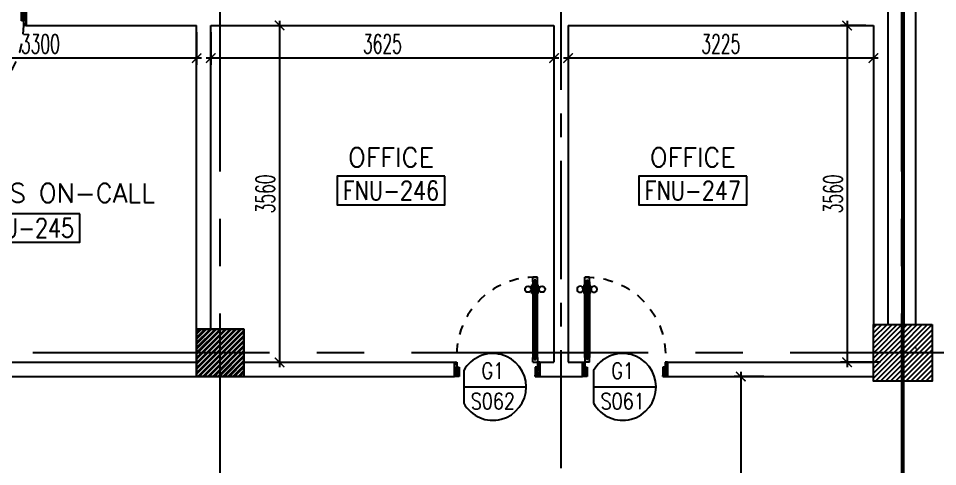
# Model space of a CAD drawing. Extents: x 88808.2 to 88899.2, y 39921.6 to 40001.1.
# Drawn here: x 88883.84 to 88893.55, y 39958.5 to 39963.23 of the extents above; entities that cross this region are included whole.
import ezdxf
from ezdxf.enums import TextEntityAlignment as Align

# ---------------------------------------------------------------- set-up
doc = ezdxf.new("R2010")
doc.units = 0
doc.header["$MEASUREMENT"] = 0
doc.header["$PDMODE"] = 34
for name, pattern in [('CENTER', [2, 1.25, -0.25, 0.25, -0.25]), ('CENTERX2', [4, 2.5, -0.5, 0.5, -0.5]), ('HIDDEN', [0.375, 0.25, -0.125])]:
    doc.linetypes.add(name, pattern=pattern)
doc.layers.get('0').update_dxf_attribs({"linetype": 'CONTINUOUS'})
doc.layers.get('DEFPOINTS').update_dxf_attribs({"linetype": 'CONTINUOUS'})
for name, color, linetype in [('AXES', 11, 'CENTERX2'), ('AXES1', 11, 'CENTER'), ('COL', 2, 'CONTINUOUS'), ('DIM', 4, 'CONTINUOUS'), ('DOOR', 7, 'CONTINUOUS'), ('DOOR-CR', 4, 'CONTINUOUS'), ('DOOR-NO', 3, 'CONTINUOUS'), ('EJ', 9, 'CONTINUOUS'), ('ele', 7, 'CONTINUOUS'), ('HAT', 8, 'CONTINUOUS'), ('RM-BOX', 4, 'CONTINUOUS'), ('RM-NAME', 2, 'CONTINUOUS'), ('RM-NO', 2, 'CONTINUOUS'), ('WALL', 2, 'CONTINUOUS')]:
    doc.layers.add(name, color=color, linetype=linetype)
doc.styles.add('ROMANS', font='ROMANS.shx', dxfattribs={"width": 0.6})
doc.dimstyles.new('STANDARD in', dxfattribs={"dimtxt": 0.2, "dimasz": 0.1, "dimexe": 0.07, "dimexo": 0.07, "dimgap": 0.05, "dimtad": 1, "dimdec": 0, "dimlfac": 1000, "dimzin": 0, "dimdsep": 46, "dimtxsty": 'ROMANS', "dimblk": 'ARCHTICK', "dimcen": 0.05, "dimdle": 0.05, "dimclrd": 4, "dimclre": 4, "dimclrt": 2, "dimadec": 0, "dimazin": 0, "dimtfac": 1, "dimtdec": 0, "dimtmove": 2, "dimatfit": 3, "dimfxl": 0, "dimtolj": 1, "dimtzin": 0, "dimarcsym": 0})

# ---------------------------------------------------------------- blocks, each defined once
blk = doc.blocks.new('RM1')
at = {"layer": 'RM-BOX'}
blk.add_lwpolyline([(569.9, -200), (-569.9, -200), (-569.9, -500), (569.9, -500)], close=True, dxfattribs=at)
at = {"layer": 'RM-NAME', "style": 'ROMANS'}
for tag, p in [('ROOMNAME1', (0, 323.8)), ('ROOMNAME2', (0, 0))]:
    blk.add_attdef(tag, text='', height=200, dxfattribs=at).set_placement(p, align=Align.MIDDLE)
at = {"layer": 'RM-NO', "style": 'ROMANS', "width": 0.8}
blk.add_attdef('ROOMNO', text='', height=200, dxfattribs=at).set_placement((0, -350), align=Align.MIDDLE)
blk = doc.blocks.new('_ARCHTICK')
at = {"color": 0, "linetype": 'ByBlock', "const_width": 0.15}
blk.add_lwpolyline([(-0.5, -0.5), (0.5, 0.5)], dxfattribs=at)
blk = doc.blocks.new('*D321')
at = {"layer": 'DEFPOINTS', "color": 0, "linetype": 'Continuous'}
for p in [(88882.4202, 39963.1596), (88885.7203, 39963.1596), (88882.4202, 39962.815)]:
    blk.add_point(p, dxfattribs=at)
at = {"layer": 'DIM', "color": 4, "linetype": 'Continuous', "lineweight": -2}
for p, q in [((88882.4202, 39963.0896), (88882.4202, 39962.745)), ((88885.7203, 39963.0896), (88885.7203, 39962.745)), ((88885.7703, 39962.815), (88882.3702, 39962.815))]:
    blk.add_line(p, q, dxfattribs=at)
at = {"layer": 'DIM', "color": 4, "linetype": 'Continuous', "lineweight": -2, "xscale": 0.1, "yscale": 0.1, "zscale": 0.1, "rotation": 180}
blk.add_blockref('_ARCHTICK', (88882.4202, 39962.815), dxfattribs=at)
at = {"layer": 'DIM', "color": 4, "linetype": 'Continuous', "lineweight": -2, "xscale": 0.1, "yscale": 0.1, "zscale": 0.1}
blk.add_blockref('_ARCHTICK', (88885.7203, 39962.815), dxfattribs=at)
at = {"layer": 'DIM', "color": 2, "linetype": 'Continuous', "insert": (88884.0702, 39962.965), "char_height": 0.2, "attachment_point": 5, "style": 'ROMANS'}
blk.add_mtext('\\A1;3300', dxfattribs=at)
blk = doc.blocks.new('*D320')
at = {"layer": 'DEFPOINTS', "color": 0, "linetype": 'Continuous'}
for p in [(88886.5141, 39963.1596), (88886.5141, 39959.5996), (88886.5965, 39959.5996)]:
    blk.add_point(p, dxfattribs=at)
at = {"layer": 'DIM', "color": 4, "linetype": 'Continuous', "lineweight": -2}
for p, q in [((88886.5841, 39963.1596), (88886.6665, 39963.1596)), ((88886.5965, 39963.2096), (88886.5965, 39959.5496)), ((88886.5841, 39959.5996), (88886.6665, 39959.5996))]:
    blk.add_line(p, q, dxfattribs=at)
at = {"layer": 'DIM', "color": 4, "linetype": 'Continuous', "lineweight": -2, "xscale": 0.1, "yscale": 0.1, "zscale": 0.1}
for p, rotation in [((88886.5965, 39963.1596), 90), ((88886.5965, 39959.5996), 270)]:
    blk.add_blockref('_ARCHTICK', p, dxfattribs=dict(at, rotation=rotation))
at = {"layer": 'DIM', "color": 2, "linetype": 'Continuous', "insert": (88886.4465, 39961.3796), "char_height": 0.2, "attachment_point": 5, "rotation": 90, "style": 'ROMANS'}
blk.add_mtext('\\A1;3560', dxfattribs=at)
blk = doc.blocks.new('*D319')
at = {"layer": 'DEFPOINTS', "color": 0, "linetype": 'Continuous'}
for p in [(88885.8703, 39963.1596), (88889.4953, 39963.1596), (88885.8703, 39962.815)]:
    blk.add_point(p, dxfattribs=at)
at = {"layer": 'DIM', "color": 4, "linetype": 'Continuous', "lineweight": -2}
for p, q in [((88885.8703, 39963.0896), (88885.8703, 39962.745)), ((88889.4953, 39963.0896), (88889.4953, 39962.745)), ((88889.5453, 39962.815), (88885.8203, 39962.815))]:
    blk.add_line(p, q, dxfattribs=at)
at = {"layer": 'DIM', "color": 4, "linetype": 'Continuous', "lineweight": -2, "xscale": 0.1, "yscale": 0.1, "zscale": 0.1, "rotation": 180}
blk.add_blockref('_ARCHTICK', (88885.8703, 39962.815), dxfattribs=at)
at = {"layer": 'DIM', "color": 4, "linetype": 'Continuous', "lineweight": -2, "xscale": 0.1, "yscale": 0.1, "zscale": 0.1}
blk.add_blockref('_ARCHTICK', (88889.4953, 39962.815), dxfattribs=at)
at = {"layer": 'DIM', "color": 2, "linetype": 'Continuous', "insert": (88887.6828, 39962.965), "char_height": 0.2, "attachment_point": 5, "style": 'ROMANS'}
blk.add_mtext('\\A1;3625', dxfattribs=at)
blk = doc.blocks.new('*D318')
at = {"layer": 'DEFPOINTS', "color": 0, "linetype": 'Continuous'}
for p in [(88889.6453, 39962.8385), (88892.8703, 39962.8385), (88889.6453, 39962.815)]:
    blk.add_point(p, dxfattribs=at)
at = {"layer": 'DIM', "color": 4, "linetype": 'Continuous', "lineweight": -2}
for p, q in [((88892.9203, 39962.815), (88889.5953, 39962.815)), ((88889.6453, 39962.7685), (88889.6453, 39962.745)), ((88892.8703, 39962.7685), (88892.8703, 39962.745))]:
    blk.add_line(p, q, dxfattribs=at)
at = {"layer": 'DIM', "color": 4, "linetype": 'Continuous', "lineweight": -2, "xscale": 0.1, "yscale": 0.1, "zscale": 0.1, "rotation": 180}
blk.add_blockref('_ARCHTICK', (88889.6453, 39962.815), dxfattribs=at)
at = {"layer": 'DIM', "color": 4, "linetype": 'Continuous', "lineweight": -2, "xscale": 0.1, "yscale": 0.1, "zscale": 0.1}
blk.add_blockref('_ARCHTICK', (88892.8703, 39962.815), dxfattribs=at)
at = {"layer": 'DIM', "color": 2, "linetype": 'Continuous', "insert": (88891.2578, 39962.965), "char_height": 0.2, "attachment_point": 5, "style": 'ROMANS'}
blk.add_mtext('\\A1;3225', dxfattribs=at)
blk = doc.blocks.new('DOOR90')
at = {"layer": 'DOOR', "linetype": 'ByBlock'}
for p, q in [((0, 0), (-150, 0)), ((-200, -25), (-1000, -25)), ((-200, -42), (-1000, -42)), ((-200, -58), (-1000, -58)), ((-1000, -75), (-200, -75))]:
    blk.add_line(p, q, dxfattribs=at)
at = {"layer": 'DOOR', "color": 0, "linetype": 'ByBlock'}
for p, q in [((-150, 0), (-150, -25)), ((-150, 0), (0, 0)), ((0, -50), (0, 0)), ((-1050, -25), (-1050, -75)), ((-1050, -75), (-1050, -25)), ((-1000, -25), (-1050, -25)), ((-1000, -75), (-1050, -75)), ((-1020, -42), (-1020, -58)), ((-1000, -42), (-1020, -42)), ((-1000, -58), (-1020, -58)), ((-1000, -25), (-1000, -42)), ((-1000, -58), (-1000, -75)), ((-967.6, -25), (-967.6, -17.8)), ((-877.6, -17.8), (-967.6, -17.8)), ((-967.6, -75), (-967.6, -82.2)), ((-877.6, -82.2), (-967.6, -82.2)), ((-955, -17.8), (-955, -8.8)), ((-955, -8.8), (-890.2, -8.8)), ((-955, -17.8), (-890.2, -17.8)), ((-955, -82.2), (-955, -91.2)), ((-955, -82.2), (-890.2, -82.2)), ((-955, -91.2), (-890.2, -91.2)), ((-890.2, -17.8), (-890.2, -8.8)), ((-890.2, -82.2), (-890.2, -91.2)), ((-877.6, -25), (-877.6, -17.8)), ((-877.6, -75), (-877.6, -82.2)), ((-200, -42), (-200, -25)), ((-200, -25), (-150, -25)), ((-180, -42), (-200, -42)), ((-200, -75), (-200, -58)), ((-200, -58), (-180, -58)), ((-150, -75), (-200, -75)), ((-180, -58), (-180, -42)), ((-150, -75), (-150, -25)), ((-150, -25), (-100, -25)), ((-100, -25), (-100, -50)), ((-100, -50), (0, -50)), ((-100, -850), (0, -850)), ((-100, -875), (-100, -850)), ((0, -850), (0, -900)), ((-150, -900), (-150, -875)), ((-150, -875), (-100, -875)), ((0, -900), (-150, -900)), ((-150, -900), (0, -900))]:
    blk.add_line(p, q, dxfattribs=at)
at = {"layer": 'DOOR', "color": 9, "linetype": 'ByBlock'}
for p, q in [((0, -50), (-113.7, 0)), ((0, -50), (-40.1, 0)), ((0, -50), (-100, -36.6)), ((0, -850), (-113.7, -900)), ((0, -850), (-100, -863.4)), ((0, -850), (-40.1, -900))]:
    blk.add_line(p, q, dxfattribs=at)
at = {"layer": 'DOOR', "color": 0, "linetype": 'ByBlock'}
for centre in [(-922.6, 23.5), (-922.6, -123.5)]:
    blk.add_circle(centre, 32.4, dxfattribs=at)
at = {"layer": 'DOOR', "color": 9, "linetype": 'ByBlock'}
for centre, radius, start, end in [((0, -50), 74.4, 137.77643, 180), ((0, -50), 54.4, 113.20738, 180), ((0, -50), 154.4, 161.10529, 166.28577), ((0, -50), 134.4, 158.15985, 169.28002), ((0, -50), 114.4, 154.08384, 167.37743), ((0, -50), 94.4, 148.01819, 180), ((0, -50), 34.4, 90, 180), ((0, -50), 14.4, 90, 180), ((0, -850), 94.4, 180, 211.98181), ((0, -850), 74.4, 180, 222.22357), ((0, -850), 54.4, 180, 246.79262), ((0, -850), 34.4, 180, 270), ((0, -850), 14.4, 180, 270), ((0, -850), 154.4, 193.71423, 198.89471), ((0, -850), 134.4, 190.71998, 201.84015)]:
    blk.add_arc(centre, radius, start, end, dxfattribs=at)
at = {"layer": 'DOOR', "linetype": 'HIDDEN', "ltscale": 0.5}
blk.add_arc((-222.2, -50), 828.2, 178.27012, 275.00304, dxfattribs=at)
blk = doc.blocks.new('D1000')
at = {"layer": 'DOOR', "color": 7, "linetype": 'ByBlock'}
for p, q in [((0, 0), (-150, 0)), ((-150, 0), (-150, -25)), ((-150, 0), (0, 0)), ((0, -50), (-113.7, 0)), ((0, -50), (-40.1, 0)), ((0, -50), (0, 0)), ((-1050, -25.2), (-1100, -25.2)), ((-1100, -75.2), (-1100, -25.2)), ((-1100, -25.2), (-1100, -75.2)), ((-1050, -75.2), (-1100, -75.2)), ((-1050, -42.2), (-1070, -42.2)), ((-1070, -42.2), (-1070, -58.2)), ((-1050, -58.2), (-1070, -58.2)), ((-1050, -25.2), (-1050, -42.2)), ((-1050, -58.2), (-1050, -75.2)), ((-927.6, -18), (-1017.6, -18)), ((-1017.6, -25.2), (-1017.6, -18)), ((-1017.6, -75.2), (-1017.6, -82.4)), ((-927.6, -82.4), (-1017.6, -82.4)), ((-1005, -9), (-940.2, -9)), ((-1005, -18), (-1005, -9)), ((-1005, -18), (-940.2, -18)), ((-1005, -82.4), (-940.2, -82.4)), ((-1005, -82.4), (-1005, -91.4)), ((-1005, -91.4), (-940.2, -91.4)), ((-940.2, -18), (-940.2, -9)), ((-940.2, -82.4), (-940.2, -91.4)), ((-927.6, -25.2), (-927.6, -18)), ((-927.6, -75.2), (-927.6, -82.4)), ((-200, -42), (-200, -25)), ((-200, -25), (-150, -25)), ((-180, -42), (-200, -42)), ((-200, -75), (-200, -58)), ((-200, -58), (-180, -58)), ((-150, -75), (-200, -75)), ((-180, -58), (-180, -42)), ((-150, -75), (-150, -25)), ((-150, -25), (-100, -25)), ((-100, -25), (-100, -50)), ((0, -50), (-100, -36.6)), ((-100, -50), (0, -50)), ((0, -950), (-113.7, -1000)), ((-100, -975), (-100, -950)), ((0, -950), (-100, -963.4)), ((-100, -950), (0, -950)), ((0, -950), (-40.1, -1000)), ((0, -950), (0, -1000)), ((-150, -975), (-100, -975)), ((-150, -1000), (-150, -975)), ((-150, -1000), (0, -1000)), ((0, -1000), (-150, -1000))]:
    blk.add_line(p, q, dxfattribs=at)
at = {"layer": 'DOOR', "linetype": 'ByBlock'}
for p, q in [((-200, -25), (-1050, -25.2)), ((-200, -42), (-1050, -42.2)), ((-200, -58), (-1050, -58.2)), ((-1050, -75.2), (-200, -75))]:
    blk.add_line(p, q, dxfattribs=at)
at = {"layer": 'DOOR', "color": 7, "linetype": 'ByBlock'}
for centre in [(-972.6, 23.4), (-972.6, -123.7)]:
    blk.add_circle(centre, 32.4, dxfattribs=at)
for centre, radius, start, end in [((0, -50), 134.4, 158.15985, 169.28002), ((0, -50), 74.4, 137.77643, 180), ((0, -50), 54.4, 113.20738, 180), ((0, -50), 154.4, 161.10529, 166.28577), ((0, -50), 114.4, 154.08384, 167.37743), ((0, -50), 94.4, 148.01819, 180), ((0, -50), 34.4, 90, 180), ((0, -50), 14.4, 90, 180), ((0, -950), 94.4, 180, 211.98181), ((0, -950), 74.4, 180, 222.22357), ((0, -950), 54.4, 180, 246.79262), ((0, -950), 34.4, 180, 270), ((0, -950), 14.4, 180, 270), ((0, -950), 154.4, 193.71423, 198.89471), ((0, -950), 134.4, 190.71998, 201.84015)]:
    blk.add_arc(centre, radius, start, end, dxfattribs=at)
at = {"layer": 'DOOR', "linetype": 'HIDDEN', "ltscale": 0.5}
blk.add_arc((-149.4, -24.5), 950.5, 180.04344, 269.96673, dxfattribs=at)
blk = doc.blocks.new('DD1')
at = {"layer": 'DOOR-CR'}
blk.add_line((-307.6, 0), (352.8, 0), dxfattribs=at)
blk.add_lwpolyline([(-307.6, -172.9, 3.820224), (-307.6, 172.9)], format="xyb", close=True, dxfattribs=at)
at = {"layer": 'DOOR-NO', "style": 'ROMANS', "width": 0.8}
for tag, p in [('G', (0, 141.5)), ('000', (0, -141.4))]:
    blk.add_attdef(tag, text='', height=204, dxfattribs=at).set_placement(p, align=Align.MIDDLE)
blk = doc.blocks.new('COL50')
at = {"layer": 'COL'}
blk.add_lwpolyline([(-250, 250), (-250, -250), (250, -250), (250, 250)], close=True, dxfattribs=at)
blk = doc.blocks.new('*X46')
at = {"color": 0}
for p, q in [((245928.6, 149514.5), (246403.7, 149989.7)), ((245928.6, 149567.6), (246350.7, 149989.7)), ((245928.6, 149620.6), (246297.7, 149989.7)), ((245928.6, 149673.6), (246244.6, 149989.7)), ((245928.6, 149726.7), (246191.6, 149989.7)), ((245928.6, 149779.7), (246138.6, 149989.7)), ((245928.6, 149832.7), (246085.5, 149989.7)), ((245928.6, 149885.8), (246032.5, 149989.7)), ((245928.6, 149938.8), (245979.5, 149989.7)), ((245956.8, 149489.7), (246428.6, 149961.5)), ((246009.8, 149489.7), (246428.6, 149908.5)), ((246062.8, 149489.7), (246428.6, 149855.4)), ((246115.9, 149489.7), (246428.6, 149802.4)), ((246168.9, 149489.7), (246428.6, 149749.4)), ((246221.9, 149489.7), (246428.6, 149696.3)), ((246275, 149489.7), (246428.6, 149643.3)), ((246328, 149489.7), (246428.6, 149590.3)), ((246381, 149489.7), (246428.6, 149537.2))]:
    blk.add_line(p, q, dxfattribs=at)
blk = doc.blocks.new('*X28')
at = {"color": 0}
for p, q in [((203888.6, 149529.7), (204348.6, 149989.7)), ((203888.6, 149582.8), (204295.5, 149989.7)), ((203888.6, 149635.8), (204242.5, 149989.7)), ((203888.6, 149688.8), (204189.5, 149989.7)), ((203888.6, 149741.9), (204136.4, 149989.7)), ((203888.6, 149794.9), (204083.4, 149989.7)), ((203888.6, 149847.9), (204030.4, 149989.7)), ((203888.6, 149901), (203977.3, 149989.7)), ((203888.6, 149954), (203924.3, 149989.7)), ((203901.6, 149489.7), (204388.6, 149976.7)), ((203954.6, 149489.7), (204388.6, 149923.7)), ((204007.7, 149489.7), (204388.6, 149870.6)), ((204060.7, 149489.7), (204388.6, 149817.6)), ((204113.7, 149489.7), (204388.6, 149764.6)), ((204166.8, 149489.7), (204388.6, 149711.5)), ((204219.8, 149489.7), (204388.6, 149658.5)), ((204272.8, 149489.7), (204388.6, 149605.5)), ((204325.9, 149489.7), (204388.6, 149552.4)), ((204378.9, 149489.7), (204388.6, 149499.4))]:
    blk.add_line(p, q, dxfattribs=at)
blk = doc.blocks.new('*D399')
at = {"layer": 'DEFPOINTS', "color": 0, "linetype": 'Continuous'}
for p in [(88892.8589, 39963.1596), (88892.5916, 39959.5996), (88893.0152, 39959.5996)]:
    blk.add_point(p, dxfattribs=at)
at = {"layer": 'DIM', "color": 4, "linetype": 'Continuous', "lineweight": -2}
for p, q in [((88892.7889, 39963.1596), (88892.5216, 39963.1596)), ((88892.5916, 39963.2096), (88892.5916, 39959.5496)), ((88892.9452, 39959.5996), (88892.5216, 39959.5996))]:
    blk.add_line(p, q, dxfattribs=at)
at = {"layer": 'DIM', "color": 4, "linetype": 'Continuous', "lineweight": -2, "xscale": 0.1, "yscale": 0.1, "zscale": 0.1}
for p, rotation in [((88892.5916, 39963.1596), 90), ((88892.5916, 39959.5996), 270)]:
    blk.add_blockref('_ARCHTICK', p, dxfattribs=dict(at, rotation=rotation))
at = {"layer": 'DIM', "color": 2, "linetype": 'Continuous', "insert": (88892.4416, 39961.3796), "char_height": 0.2, "attachment_point": 5, "rotation": 90, "style": 'ROMANS'}
blk.add_mtext('\\A1;3560', dxfattribs=at)
blk = doc.blocks.new('C5V')
at = {"layer": 'HAT'}
h = blk.add_hatch(dxfattribs=at)
h.set_pattern_fill('ANSI31', color=256, scale=300, style=0)
h.set_pattern_definition([(45, (-249196.182, -54711.005), (-26.5165043, 26.5165043), [])])
h.paths.add_polyline_path([(-20, 600), (-320, 600), (-320, 300), (-20, 300)])
h.paths.add_polyline_path([(-20, 300), (-320, 300), (-320, 0), (-20, 0)])
h = blk.add_hatch(dxfattribs=at)
h.set_pattern_fill('ANSI31', color=256, scale=300, style=0)
h.set_pattern_definition([(45, (-248876.182, -54711.005), (-26.5165043, 26.5165043), [])])
h.paths.add_polyline_path([(300, 600), (0, 600), (0, 300), (300, 300)])
h.paths.add_polyline_path([(300, 300), (0, 300), (0, 0), (300, 0)])
at = {"layer": 'COL'}
for points in [[(-20, 600), (-20, 0), (-320, 0), (-320, 600)], [(300, 600), (300, 0), (0, 0), (0, 600)]]:
    blk.add_lwpolyline(points, close=True, dxfattribs=at)
blk = doc.blocks.new('*D582')
at = {"layer": 'DEFPOINTS', "color": 0, "linetype": 'Continuous'}
for p in [(88891.7818, 39959.4496), (88891.4692, 39956.3996), (88891.8314, 39956.3996)]:
    blk.add_point(p, dxfattribs=at)
at = {"layer": 'ele', "color": 4, "linetype": 'Continuous', "lineweight": -2}
for p, q in [((88891.7118, 39959.4496), (88891.3992, 39959.4496)), ((88891.4692, 39959.4996), (88891.4692, 39956.3496)), ((88891.7614, 39956.3996), (88891.3992, 39956.3996))]:
    blk.add_line(p, q, dxfattribs=at)
at = {"layer": 'ele', "color": 4, "linetype": 'Continuous', "lineweight": -2, "xscale": 0.1, "yscale": 0.1, "zscale": 0.1}
for p, rotation in [((88891.4692, 39959.4496), 90), ((88891.4692, 39956.3996), 270)]:
    blk.add_blockref('_ARCHTICK', p, dxfattribs=dict(at, rotation=rotation))
at = {"layer": 'ele', "color": 2, "linetype": 'Continuous', "insert": (88891.3192, 39957.9246), "char_height": 0.2, "attachment_point": 5, "rotation": 90, "style": 'ROMANS'}
blk.add_mtext('\\A1;3050', dxfattribs=at)

msp = doc.modelspace()

# ---------------------------------------------------------------- linework, layer by layer
at = {"layer": 'AXES'}
for p, q in [((88885.9703, 39921.6153), (88885.9703, 40000.4279)), ((88893.1703, 39921.6153), (88893.1703, 40000.0779)), ((88893.1903, 39921.6153), (88893.1903, 40000.0779)), ((88898.4894, 39959.6996), (88876.9703, 39959.6996))]:
    msp.add_line(p, q, dxfattribs=at)
at = {"layer": 'AXES1'}
msp.add_line((88889.5703, 39928.4796), (88889.5703, 39987.2996), dxfattribs=at)
at = {"layer": 'COL'}
msp.add_lwpolyline([(88893.3145, 39959.7496), (88893.323, 39959.7496)], dxfattribs=at)
at = {"layer": 'EJ'}
for p, q in [((88893.1703, 39965.3496), (88893.1703, 39959.9996)), ((88893.1903, 39965.3496), (88893.1903, 39959.9996)), ((88893.1703, 39956.3496), (88893.1703, 39959.4496)), ((88893.1903, 39956.3496), (88893.1903, 39959.4496))]:
    msp.add_line(p, q, dxfattribs=at)
at = {"layer": 'WALL'}
for p, q in [((88893.0203, 39965.3496), (88893.0203, 39959.9996)), ((88893.3145, 39965.3496), (88893.3145, 39959.9996)), ((88883.9193, 39963.1596), (88883.9193, 39963.3096)), ((88883.9193, 39963.1596), (88885.7203, 39963.1596)), ((88885.7203, 39959.9496), (88885.7203, 39963.1596)), ((88885.8703, 39963.1596), (88889.4953, 39963.1596)), ((88885.8703, 39959.9496), (88885.8703, 39963.1596)), ((88889.4953, 39963.1596), (88889.4953, 39959.5996)), ((88889.6453, 39963.1596), (88889.6453, 39959.5996)), ((88889.6453, 39963.1596), (88892.8703, 39963.1596)), ((88890.6953, 39963.1596), (88892.0203, 39963.1596)), ((88892.8703, 39963.1596), (88892.8703, 39959.9996)), ((88882.4202, 39959.5996), (88885.7203, 39959.5996)), ((88886.2203, 39959.5996), (88888.4453, 39959.5996)), ((88888.4453, 39959.5996), (88888.4453, 39959.4496)), ((88889.3453, 39959.5996), (88889.3453, 39959.4496)), ((88889.3453, 39959.5996), (88889.4953, 39959.5996)), ((88889.6453, 39959.5996), (88889.7953, 39959.5996)), ((88889.7953, 39959.5996), (88889.7953, 39959.4496)), ((88890.6953, 39959.5996), (88892.8703, 39959.5996)), ((88890.6953, 39959.5996), (88890.6953, 39959.4496)), ((88879.0203, 39959.4496), (88885.7203, 39959.4496)), ((88886.2203, 39959.4496), (88888.4453, 39959.4496)), ((88889.3453, 39959.4496), (88889.7953, 39959.4496)), ((88890.6953, 39959.4496), (88892.8703, 39959.4496))]:
    msp.add_line(p, q, dxfattribs=at)

# ---------------------------------------------------------------- block references
at = {"layer": 'COL', "yscale": 0.001, "zscale": 0.001}
for name, p, xscale in [('COL50', (88885.9703, 39959.6996), -0.001), ('COL50', (88885.9703, 39959.6996), 0.001), ('C5V', (88893.1903, 39959.3996), 0.001)]:
    msp.add_blockref(name, p, dxfattribs=dict(at, xscale=xscale))
at = {"layer": 'DOOR', "color": 0, "linetype": 'Continuous', "xscale": 0.001, "yscale": 0.001, "zscale": 0.001, "rotation": 90.0000000000658}
msp.add_blockref('D1000', (88882.9193, 39963.3096), dxfattribs=at)
at = {"layer": 'DOOR', "color": 0, "linetype": 'ByBlock', "yscale": 0.001, "zscale": 0.001}
for p, xscale, rotation in [((88889.3453, 39959.4496), 0.001, 270), ((88889.7953, 39959.4496), -0.001, 90)]:
    msp.add_blockref('DOOR90', p, dxfattribs=dict(at, xscale=xscale, rotation=rotation))
at = {"layer": 'DOOR-NO'}
ref = msp.add_blockref('DD1', (88888.8495, 39959.3397), dxfattribs=dict(at, xscale=0.001, yscale=0.001, zscale=0.001))
ref.add_attrib('G', 'G1', dxfattribs={"height": 0.17, "style": 'ROMANS', "width": 0.8}).set_placement((88888.8495, 39959.5107), align=Align.MIDDLE)
ref.add_attrib('000', 'S062', dxfattribs={"height": 0.17, "style": 'ROMANS', "width": 0.8}).set_placement((88888.8495, 39959.1883), align=Align.MIDDLE)
ref = msp.add_blockref('DD1', (88890.2211, 39959.3397), dxfattribs=dict(at, xscale=0.001, yscale=0.001, zscale=0.001))
ref.add_attrib('G', 'G1', dxfattribs={"height": 0.17, "style": 'ROMANS', "width": 0.8}).set_placement((88890.2211, 39959.5107), align=Align.MIDDLE)
ref.add_attrib('000', 'S061', dxfattribs={"height": 0.17, "style": 'ROMANS', "width": 0.8}).set_placement((88890.2211, 39959.1883), align=Align.MIDDLE)
at = {"layer": 'HAT', "xscale": 0.001, "yscale": 0.001, "zscale": 0.001}
for name, p in [('*X46', (88639.7917, 39809.9598)), ('*X28', (88681.8317, 39809.9598))]:
    msp.add_blockref(name, p, dxfattribs=at)
at = {"layer": 'RM-NO', "xscale": 0.001, "yscale": 0.001, "zscale": 0.001}
for p, values in [((88887.7733, 39961.7653), {'ROOMNO': 'FNU-246', 'ROOMNAME2': 'OFFICE'}), ((88890.9613, 39961.7653), {'ROOMNO': 'FNU-247', 'ROOMNAME2': 'OFFICE'})]:
    msp.add_blockref('RM1', p, dxfattribs=at).add_auto_attribs(values)
at = {"layer": 'RM-NO'}
ref = msp.add_blockref('RM1', (88883.9179, 39961.3697), dxfattribs=dict(at, xscale=0.001, yscale=0.001, zscale=0.001))
ref.add_attrib('ROOMNO', 'FNU-245', dxfattribs={"height": 0.2, "style": 'ROMANS', "width": 0.8}).set_placement((88883.9179, 39961.0197), align=Align.MIDDLE)
ref.add_attrib('ROOMNAME1', "DOCTOR'S ON-CALL", dxfattribs={"layer": 'RM-NAME', "height": 0.2, "style": 'ROMANS'}).set_placement((88883.9429, 39961.3891), align=Align.MIDDLE)

# ---------------------------------------------------------------- dimensions: what is measured, and where the dimension line sits
at = {"layer": 'DIM', "color": 0, "linetype": 'Continuous'}
for base, p1, p2, picture, middle in [((88882.4202, 39962.815), (88885.7203, 39963.1596), (88882.4202, 39963.1596), '*D321', (88884.0702, 39962.965)), ((88885.8703, 39962.815), (88889.4953, 39963.1596), (88885.8703, 39963.1596), '*D319', (88887.6828, 39962.965)), ((88889.6453, 39962.815), (88892.8703, 39962.8385), (88889.6453, 39962.8385), '*D318', (88891.2578, 39962.965))]:
    dim = msp.add_linear_dim(base=base, p1=p1, p2=p2, dimstyle='STANDARD in', dxfattribs=at)
    dim.commit()
    dim.dimension.update_dxf_attribs({"geometry": picture, "text_midpoint": middle})
for base, p1, p2, picture, middle in [((88886.5965, 39959.5996), (88886.5141, 39963.1596), (88886.5141, 39959.5996), '*D320', (88886.4465, 39961.3796)), ((88892.5916, 39959.5996), (88892.8589, 39963.1596), (88893.0152, 39959.5996), '*D399', (88892.4416, 39961.3796))]:
    dim = msp.add_linear_dim(base=base, p1=p1, p2=p2, angle=90, dimstyle='STANDARD in', dxfattribs=at)
    dim.commit()
    dim.dimension.update_dxf_attribs({"geometry": picture, "text_midpoint": middle})
at = {"layer": 'ele', "color": 0, "linetype": 'Continuous'}
dim = msp.add_linear_dim(base=(88891.4692, 39956.3996), p1=(88891.7818, 39959.4496), p2=(88891.8314, 39956.3996), angle=90, dimstyle='STANDARD in', dxfattribs=at)
dim.commit()
dim.dimension.update_dxf_attribs({"geometry": '*D582', "text_midpoint": (88891.3192, 39957.9246)})

doc.saveas('drawing.dxf')
